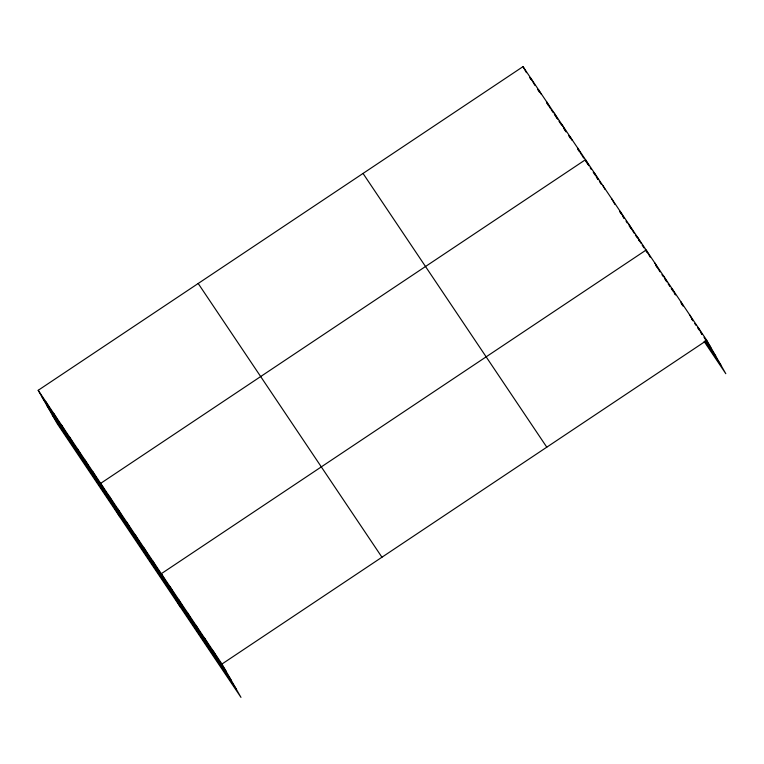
<?xml version="1.0" encoding="UTF-8"?>
<svg xmlns="http://www.w3.org/2000/svg" width="764" height="764" viewBox="0 0 764 764"><rect width="100%" height="100%" fill="white"/><g stroke="black" fill="none" stroke-linecap="round" stroke-linejoin="round"><path stroke-width="1.15" d="M38.2 390.299L221.961 664.031L240.975 697.379L57.214 423.638L38.2 390.299L523.025 66.621L706.786 340.362L725.8 373.701L704.141 341.441M221.961 664.031L706.786 340.362M529.662 77.584L530.961 79.523M537.474 89.216L539.422 92.129M546.585 102.787L548.533 105.699M551.14 109.577L553.088 112.48M554.397 114.428L556.994 118.305M558.952 121.209L561.55 125.086M563.507 127.999L566.105 131.876L562.075 124.79M568.712 135.753L570.67 138.656M577.823 149.324L579.122 151.262M582.378 156.114L583.677 158.052M585.635 160.956L588.242 164.833M590.161 167.698L591.393 169.541M593.256 172.311L595.108 175.071M596.35 176.914L598.202 179.683L594.163 172.597M599.444 181.526L601.297 184.286M619.862 211.943L621.094 213.786M622.956 216.556L624.188 218.399L620.148 211.313M626.05 221.159L627.282 223.002M629.144 225.772L630.997 228.531M634.091 233.144L628.82 224.215M635.333 234.987L637.186 237.757M638.427 239.6L639.659 241.443M642.132 245.129L643.995 247.889M645.227 249.732L647.089 252.502M655.751 265.404L656.983 267.247M658.845 270.017L660.077 271.86M661.939 274.62L663.171 276.463M665.033 279.232L666.265 281.076M668.128 283.845L669.98 286.605M671.222 288.448L673.074 291.218M674.316 293.061L675.548 294.904L672.129 288.744M681.116 303.193L682.978 305.963M691.64 318.865L692.881 320.708M694.734 323.478L695.975 325.321M697.828 328.09L699.06 329.933M700.922 332.693L702.154 334.536L698.124 327.46M704.016 337.306L710.826 347.439M705.86 341.365L715.763 356.11M704.771 341.069L720.853 365.039M363.034 173.438L546.795 447.179M198.191 283.482L381.952 557.223M42.24 397.375L226.001 671.117M47.187 406.047L230.948 679.779M52.277 414.976L236.038 688.708M689.453 314.548L692.919 320.622M680.791 301.646L683.102 305.695M663.467 275.842L666.934 281.906M654.805 262.931L658.262 269.004M650.183 257.105L646.143 250.029L161.319 573.697L180.342 607.046M637.482 237.126L640.939 243.191M611.486 198.411L614.953 204.475M602.825 185.509L605.136 189.548M588.958 165.769L585.501 159.695L100.676 483.364L119.7 516.712M577.689 148.063L581.729 155.14M569.877 136.431L572.188 140.471M554.263 113.158L557.72 119.232M546.451 101.526L550.491 108.603M538.639 89.894L540.95 93.934M530.827 78.262L534.867 85.339M523.025 66.621L526.482 72.695M213.299 651.129L217.339 658.215M204.637 638.226L208.677 645.303M195.976 625.324L200.015 632.401M187.314 612.413L191.344 619.499M178.642 599.511L182.682 606.597M169.98 586.609L174.02 593.685M152.657 560.795L156.696 567.881M143.995 547.893L148.035 554.97M135.333 534.991L139.373 542.068M126.671 522.079L130.711 529.165M118.009 509.177L122.039 516.263M109.338 496.275L113.378 503.352M92.874 471.732L96.904 478.818M85.062 460.1L89.101 467.186M77.25 448.468L81.29 455.545M69.438 436.836L73.478 443.913M61.626 425.195L65.666 432.281M53.824 413.563L57.863 420.649M46.012 401.931L50.052 409.007"/></g></svg>
